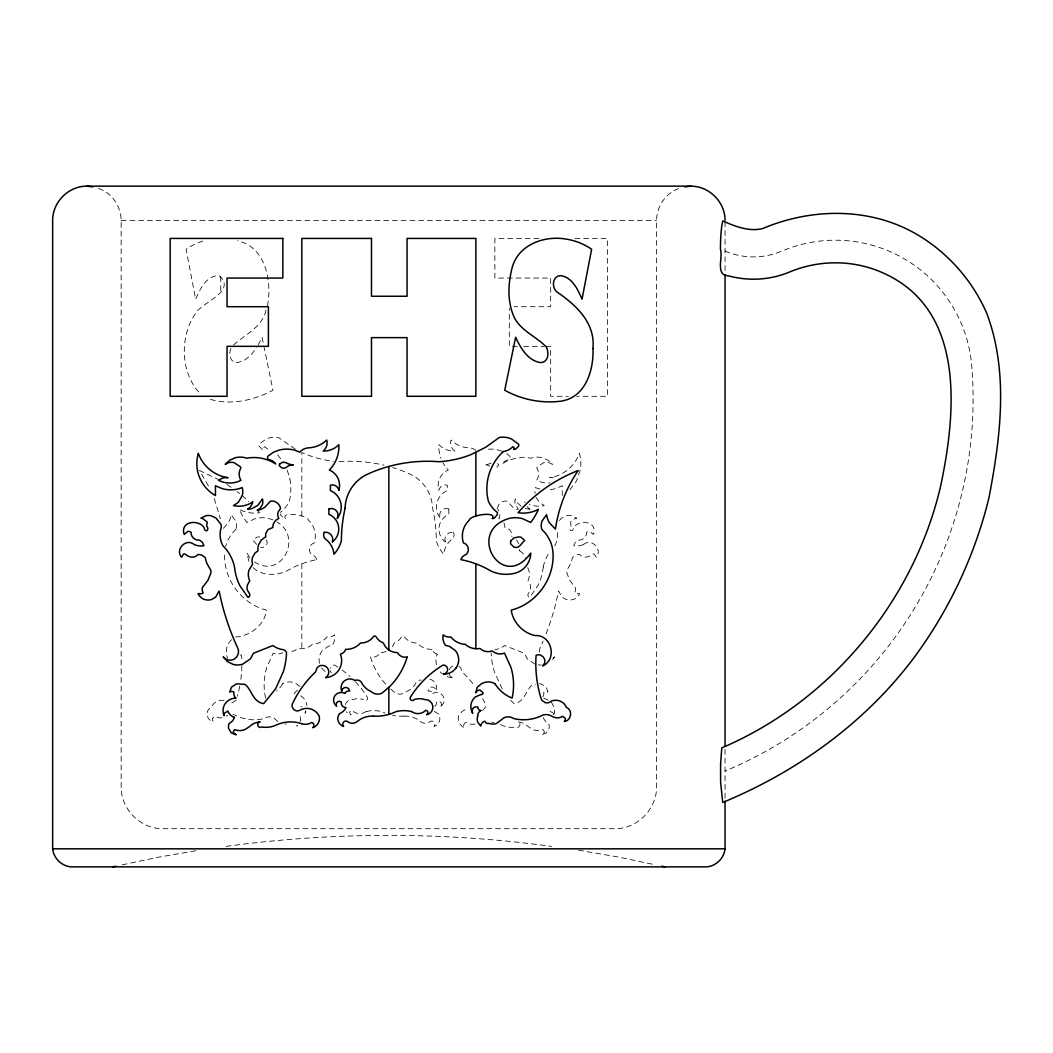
<?xml version="1.0" encoding="UTF-8"?>
<svg xmlns="http://www.w3.org/2000/svg" width="1053" height="1053" viewBox="0 0 1053 1053"><rect width="100%" height="100%" fill="white"/><g stroke="black" fill="none" stroke-linecap="round" stroke-linejoin="round"><path stroke-width="0.75" stroke-dasharray="5 3.75" d="M539.189 652.07L539.965 648.029A239.465 221.235 -90 0 0 543.032 641.172M267.501 305.91C272.082 281.441 265.882 247.06 237.596 240.716M98.521 188.448C111.96 192.817 120.963 206.467 121.161 220.393L121.161 786.67C120.687 809.138 140.72 829.185 163.202 828.711L614.504 828.711C636.973 829.185 657.019 809.138 656.545 786.67L656.545 220.393C656.743 206.467 665.746 192.817 679.172 188.448M497.148 508.599L498.938 504.348L502.65 501.61A10.082 9.319 90 0 1 507.243 501.175L512.85 507.243A21.547 19.902 90 0 0 517.8 509.705M230.87 348.517C228.935 353.097 229.251 359.415 234.108 362.008L237.162 362.64L243.559 360.903L250.39 355.677L256.827 347.608M266.027 310.161C262.052 328.378 242.993 335.196 231.173 347.214M258.13 345.029L262.065 337.302L272.977 390.255C253.523 400.548 229.528 405.892 208.191 398.653M552.562 659.494L554.457 656.94L552.996 658.401M559.327 520.524L561.815 517.958L566.659 515.746A19.138 15.176 90 0 1 572.003 515.825L576.781 518.194A14.545 11.544 -90 0 0 574.767 518.721L570.45 522.064L570.858 524.394A3.646 2.896 -90 0 1 570.858 526.316C567.672 530.185 572.806 533.502 573.648 527.461C579.703 518.76 598.078 521.604 593.471 534.476L589.97 531.475A7.055 5.594 -90 0 0 587.916 531.607L586.679 532.199C586.995 536.74 582.651 540.768 578.15 540.123L575.241 542.4L573.74 545.77A27.273 21.639 -90 0 0 583.507 544.559M236.056 700.1L232.752 702.522A7.832 7.239 90 0 1 230.725 702.864M569.844 489.803L576.425 481.129L580.387 469.533A29.3 23.245 -90 0 0 580.321 457.292L579.387 453.29C574.964 466.11 563.065 475.864 549.64 477.693A14.163 13.084 -90 0 1 555.457 478.273M236.017 529.146L231.476 534.174L227.988 539.992A32.551 30.076 90 0 0 225.711 546.375M231.647 639.697C226.356 644.133 224.842 652.11 227.672 658.322M223.447 528.277L228.225 522.867A19.862 18.349 90 0 0 231.133 514.733L235.767 521.196A12.675 11.715 -90 0 1 236.017 529.146M202.742 241.137A90.15 71.525 -90 0 0 186.078 249.232L195.661 299.184C199.886 289.536 205.401 277.189 217.168 275.61L219.88 276.162C236.083 291.813 202.294 302.053 195.832 312.991C179.234 336.249 180.221 374.118 201.018 394.48M296.893 726.057L297.63 725.464M583.507 544.546C591.299 537.649 603.066 549.429 596.156 557.221L594.182 554.102A4.581 3.633 -90 0 0 592.497 554.062C589.206 557.392 583.191 558.748 579.848 554.562A14.781 11.728 90 0 0 575.78 555.26L572.398 557.616A24.561 19.48 90 0 1 570.805 563.421L566.659 570.739L567.067 573.622L569.778 580.348L575.267 587.508A6.107 4.844 -90 0 1 575.28 591.194L574.609 592.931L575.873 593.589A7.016 5.568 90 0 0 578.702 593.589C581.993 592.234 575.478 599.618 573.293 599.407A17.585 13.952 -90 0 1 566.211 599.539L562.078 597.183L558.577 591.036L556.432 600.815A239.465 221.235 -90 0 1 545.888 634.222M482.643 710.433L485.407 707.261A4.804 4.436 -90 0 0 485.354 704.049L484.906 703.075A102.641 94.836 -90 0 0 481.945 697.336M297.512 690.149L294.722 692.742A1.329 1.224 -90 0 0 294.735 693.611L294.866 693.874M235.596 637.012C250.245 635.815 264.514 625.416 266.501 610.108C241.44 603.909 223.078 578.834 224.71 553.075M122.148 864.868L158.161 857.247L199.175 850.166M226.105 846.388C333.919 831.712 443.774 831.712 551.588 846.388M300.776 706.774L301.829 706.774M121.161 220.393L656.545 220.393M538.978 238.426L494.871 238.426L494.871 278.058L550.666 278.058L550.666 306.713L514.075 306.713M574.899 238.426L607.528 238.426L607.528 396.297L576.531 396.297M517.247 346.332L509.297 346.332L509.297 308.292M523.617 346.332L544.296 346.332M545.888 346.332L550.666 346.332L550.666 396.297L568.37 396.297M223.999 700.442C218.853 699.35 213.285 702.39 211.403 707.3C204.73 709.933 206.283 720.805 213.43 721.476L212.456 720.094A2.343 1.856 -90 0 1 212.43 718.409L214.878 716.303L217.458 717.448A15.966 12.662 -90 0 0 220.248 717.843L221.196 717.791A11.715 10.82 90 0 0 223.039 717.448M578.531 850.166L619.533 857.247L655.545 864.868M543.782 698.284L549.758 700.706M272.951 519.892L268.647 518.445A31.406 29.01 -90 0 0 255.168 518.655L246.968 522.485A63.654 58.81 90 0 1 239.294 509.349A37.711 34.841 90 0 0 259.604 512.706L256.498 509.297M501.899 451.197L499.293 450.302A34.591 31.959 90 0 0 485.696 449.592M535.056 664.18L527.25 658.849L524.249 653.255L504.69 645.515A21.876 20.218 -90 0 1 494.805 649.583M499.767 518.76L498.872 518.379L499.267 517.576A7.266 6.713 90 0 0 499.267 511.455L497.806 509.218M219.656 480.102L199.557 470.533L210.073 488.842M295.459 449.223L278.374 437.456A24.482 22.613 -90 0 0 266.106 439.022L258.959 444.327A4.159 3.843 -90 0 0 259.196 446.367L262.079 449.144A5.226 4.831 90 0 0 264.132 449.289L263.763 448.854A1.356 1.264 -90 0 1 263.724 447.486L264.856 446.696A18.454 17.045 90 0 0 270.897 450.658M519.669 550.811L522.775 553.141L525.276 557.656M254.563 561.933C281.441 579.769 303.251 536.872 276.952 522.038M227.027 484.525L232.147 487.973M300.632 695.757L302.277 696.902A12.491 12.386 90 0 1 306.831 705.576M506.796 453.685L509.863 456.239A2.646 2.435 -90 0 1 509.863 458.739L509.047 459.727A10.872 10.043 90 0 0 501.952 463.912L506.388 461.477A46.45 42.923 90 0 1 530.949 458.213A22.455 20.744 90 0 1 542.69 457.831L548.086 460.319L552.47 464.347L549.784 462.951A12.662 11.701 90 0 0 543.822 462.583L537.57 466.558L536.727 467.822L537.714 469.783A11.056 10.214 -90 0 1 537.714 478.378L536.727 480.339L538.491 481.155A28.668 26.483 -90 0 0 549.85 482.945M475.864 450.289L475.364 449.934A12.675 12.57 90 0 0 469.033 447.841A28.326 28.076 90 0 1 450.96 440.036A10.306 10.214 -90 0 0 454.554 451.092A21.205 21.021 -90 0 1 438.864 444.669A33.275 32.985 -90 0 0 440.931 458.345M521.077 506.282L517.628 503.058L515.259 498.977A8.779 8.108 -90 0 0 515.299 504.598L518.524 509.204M237.136 491.619L239.544 493.554M458.911 666.299L460.648 667.773L462.201 671.998A104.616 103.72 -90 0 1 474.995 686.477M241.966 495.476L248.877 501.636M390.781 689.162L395.573 693.111A9.78 9.701 -90 0 0 406.642 691.505A19.48 19.309 -90 0 0 415.461 683.923A5.476 5.436 -90 0 1 421.253 680.067M253.141 567.738L256.774 570.647L263.184 573.345A42.699 39.448 90 0 0 285.547 571.595L292.234 568.001A106.735 98.613 -90 0 1 300.158 564.461L302.185 563.697A95.994 95.178 90 0 1 316.808 559.643M452.027 677.658L450.329 676.131A6.594 6.542 -90 0 1 449.249 674.117M497.516 463.544L498.832 464.952L495.95 467.782A6.213 5.739 -90 0 1 493.923 468.177M277.887 721.634L273.569 717.685A12.017 11.096 90 0 0 265.553 717.685L263.75 718.672A48.596 44.897 90 0 1 234.45 714.882M510.705 700.219L514.022 703.615C524.67 702.167 525.763 690.373 532.213 684.7A7.582 7.002 90 0 1 535.477 684.213M321.586 667.918L324.113 670.669A14.531 14.4 -90 0 0 326.154 672.117M299.96 686.464L296.13 683.673A15.545 14.36 90 0 0 282.717 683.687M277.623 454.791L283.112 462.017M516.47 540.11L518.747 543.756M551.364 702.154L554.352 707.853A11.438 10.569 -90 0 1 554.062 714.289M249.719 557.55L246.968 553.075L249.1 562.078M502.149 688.899L494.37 671.669A69.261 63.983 -90 0 1 491.185 653.031M266.291 539.952L266.949 541.426A4.91 4.541 -90 0 1 267.041 543.848L263.895 546.994A6.766 6.252 90 0 1 260.539 547.323M536.03 497.332L539.294 502.281L544.217 505.598A27.76 25.654 -90 0 1 529.317 504.282M527.724 567.712L528.83 570.515A13.755 12.715 90 0 1 528.54 579.426L527.961 580.822L530.343 585.099A9.029 8.332 -90 0 1 530.343 589.983L527.961 594.247A2.317 2.132 -90 0 0 528.185 596.182L528.83 596.933A2.777 2.567 -90 0 0 529.725 597.367L537.714 585.876A49.491 45.727 90 0 0 543.243 567.133M503.821 522.788L504.216 523.67A8.503 7.858 -90 0 1 504.795 527.474L509.731 529.633L511.85 533.423A7.081 6.542 -90 0 1 511.876 536.714M214.259 498.543L220.38 518.747M287.219 470.099L289.825 478.786M725.043 221.814L725.043 273.227M725.043 749.394L725.043 799.754M562.249 495.594L562.249 485.749L555.892 488.5A35.697 32.972 -90 0 1 546.757 489.816M448.828 508.968L448.828 514.338A15.94 15.808 -90 0 0 445.301 541.9M301.829 515.97L301.829 452.474L306.699 454.567A103.681 102.786 -90 0 0 333.511 461.267M301.829 563.829L301.829 648.714M220.748 276.86L220.748 291.984M725.043 251.114A72.512 72.512 0 0 0 781.813 251.114A136.837 136.837 0 0 1 971.735 365.76A403.102 403.102 0 0 1 725.043 771.046M429.927 679.172A8.95 8.872 -90 0 1 436.087 691.031A4.08 4.041 -90 0 0 427.979 691.018A4.528 4.488 -90 0 1 432.783 693.414M432.783 693.427A7.726 7.661 -90 0 1 442.918 695.928A7.595 7.529 -90 0 1 441.023 706.208M441.049 706.221A3.185 3.159 -90 0 0 436.376 702.048A4.488 4.449 -90 0 1 434.349 706.813M434.323 711.209A11.688 11.596 -90 0 0 438.18 713.644A8.069 8.003 -90 0 1 434.047 726.412A3.185 3.159 -90 0 0 433.994 721.976A3.185 3.159 -90 0 0 429.558 722.003A7.766 7.7 -90 0 1 420.41 721.45A23.311 23.113 -90 0 0 404.26 716.132M404.26 716.119A46.214 45.819 -90 0 1 392.558 715.303M453.435 532.305A5.515 5.462 -90 0 1 451.921 539.307A21.047 20.863 -90 0 0 443.734 554.22A32.709 32.419 -90 0 1 436.35 540.926A152.356 151.053 -90 0 0 432.572 508.033A38.803 38.474 90 0 0 409.578 473.903A147.499 146.235 -90 0 0 392.664 467.545M452.04 677.592A17.045 16.887 90 0 1 446.788 676.474M442.142 673.762A17.045 16.887 90 0 1 440.207 671.88M436.482 664.759A17.045 16.887 90 0 1 437.219 654.124M449.368 669.616A6.594 6.542 -90 0 1 450.552 667.668A6.739 6.673 -90 0 1 454.488 665.47M431.98 649.346A19.257 19.086 -90 0 1 417.159 643.014A15.387 15.255 -90 0 1 404.299 636.71A1.672 1.658 -90 0 0 401.798 636.512A14.071 13.952 -90 0 1 394.322 642.922A14.821 14.689 -90 0 1 391.137 648.003M437.298 654.15A7.647 7.582 90 0 1 431.967 649.359M445.287 541.874A7.292 7.239 -90 0 1 453.422 532.344M448.802 509.007A6.647 6.594 -90 0 0 440.509 518.418A17.862 17.704 -90 0 1 447.301 490.566L447.301 485.183A6.7 6.647 90 0 0 438.864 490.277A16.703 16.558 -90 0 1 448.354 470.033A33.275 32.985 -90 0 1 442.852 462.557M475.048 723.964A11.557 11.451 -90 0 1 466.097 722.516A2.909 2.883 -90 0 0 464.899 727.768A9.727 9.648 -90 0 1 458.542 715.908A14.229 14.11 90 0 1 467.321 708.893M319.493 663.403A14.229 14.11 -90 0 1 322.376 650.504L328.457 646.252L332.103 645.45A13.031 12.926 -90 0 0 334.564 634.801A9.648 9.569 90 0 1 326.799 636.947A19.23 19.059 -90 0 1 312.478 644.318A17.269 17.124 90 0 1 303.053 648.622L301.75 648.727A19.954 18.441 -90 0 1 297.828 648.437L295.143 650.333A13.742 12.702 90 0 1 288.759 651.623M366.233 711.512A11.043 10.938 -90 0 1 351.965 710.301A2.29 2.277 -90 0 0 351.136 714.724A7.7 7.634 -90 0 1 346.345 711.789M366.233 711.525A33.341 33.051 90 0 1 381.449 711.525A46.069 45.674 90 0 0 385.043 713.105M337.802 667.089A98.798 97.942 -90 0 0 334.551 665.048A4.488 4.449 -90 0 0 330.221 668.352M342.014 669.998A98.798 97.942 -90 0 1 349.951 676.46M355.427 681.831A98.798 97.942 -90 0 1 367.168 696.981A2.251 2.224 -90 0 1 366.641 700.1A2.251 2.224 -90 0 1 363.535 699.574M331.379 672.696A4.488 4.449 -90 0 1 330.221 670.669M339.027 461.714A147.907 146.63 90 0 1 383.924 465.189M305.607 710.749A4.265 4.225 -90 0 1 304.975 713.276A12.491 12.386 90 0 0 305.897 711.486M316.808 559.643A7.647 7.582 -90 0 0 311.701 554.628A6.831 6.779 -90 0 1 314.255 542.874A21.626 21.429 -90 0 0 308.503 520.248C307.423 514.759 279.848 511.113 285.587 518.563A6.16 5.699 90 0 1 283.375 518.076L280.48 514.72A4.936 4.554 -90 0 1 280.322 513.982M345.279 704.51A7.595 7.529 -90 0 1 347.464 701.403A7.713 7.647 -90 0 1 352.781 699.587A16.835 16.69 90 0 1 363.522 699.587M386.201 651.399A15.018 14.887 90 0 1 380.317 652.57A9.043 8.977 90 0 1 370.577 657.059A68.814 68.221 90 0 0 387.201 685.74M529.988 509.139A11.701 10.806 90 0 1 527.145 506.611M525.052 502.557A11.701 10.806 90 0 1 524.855 501.82M539.018 683.858A10.438 9.648 90 0 1 541.742 684.213L546.27 687.227L547.889 692.058A3.712 3.435 -90 0 0 544.046 692.071L543.73 692.321A5.739 5.291 90 0 1 542.4 697.455M539.873 488.987A35.697 32.972 -90 0 1 535.464 487.578A14.031 12.952 -90 0 0 535.029 493.488M491.725 722.226A40.462 37.381 -89.5 0 1 493.989 722.608M500.57 724.635A40.462 37.381 -89.5 0 1 502.65 725.596A29.813 27.549 -90 0 0 515.996 727.004C519.761 729.216 521.946 722.2 517.589 721.884A19.573 18.085 90 0 1 528.224 726.609L532.673 729.518A16.637 15.374 90 0 0 543.111 729.663L544.098 731.072A2.646 2.448 -90 0 1 544.098 732.796L541.492 734.783L546.336 732.914L549.047 728.492A7.489 6.923 -90 0 0 548.955 724.582L548.508 723.332A9.78 9.029 90 0 1 543.23 717.225M553.628 714.447A3.33 3.08 -90 0 0 553.351 713.223L549.771 711.065A9.016 8.332 90 0 1 548.797 713.171M529.962 509.178A18.915 17.48 90 0 1 525.315 508.388M519.787 549.376A12.452 11.504 -90 0 1 519.669 550.811M543.164 567.106A40.896 37.79 -90 0 1 549.521 552.154M541.347 664.943A19.467 17.993 -90 0 1 538.162 664.864M554.707 545.862A22.245 20.547 90 0 0 556.932 540.176L557.248 538.675A18.559 14.729 90 0 0 557.313 531.054M491.146 463.017A17.348 16.019 -90 0 1 484.327 464.807A12.188 11.254 90 0 1 489.684 466.124M265.593 698.1A56.099 51.834 -90 0 1 266.791 667.273L273.201 653.097A13.755 12.702 90 0 0 282.809 652.742M240.163 654.874A7.384 6.831 90 0 1 241.598 655.282A110.723 102.286 90 0 1 241.887 662.166M241.874 665.614A110.723 102.286 90 0 1 240.334 682.778M239.729 686.174A110.723 102.286 90 0 1 237.333 696.23M232.95 714.632A13.439 12.412 -90 0 1 233.7 714.737M226.277 715.922A13.439 12.412 -90 0 1 227.685 715.29M256.563 544.44A23.219 21.455 -90 0 0 252.944 540.439L256.603 537.293A7.542 6.963 -90 0 1 259.854 537.043M282.77 683.713A38.198 35.289 -90 0 1 276.728 691.005M289.825 478.786A46.911 43.344 -90 0 1 289.299 501.307A29.668 27.404 -90 0 1 280.295 512.442M296.828 725.504A6.094 5.634 -90 0 1 296.946 726.043M300.131 721.542A8.042 7.424 -90 0 0 299.96 715.987A5.884 5.436 -90 0 0 299.447 713.302M286.416 724.003A12.702 11.728 -90 0 1 285.126 724.122"/><path stroke-width="1.5" d="M725.043 801.346L725.043 848.823C724.148 858.116 716.158 866.027 706.853 866.856L70.841 866.856C61.535 866.027 53.558 858.116 52.65 848.823L52.65 220.393C52.532 202.058 68.577 186.026 86.899 186.144L690.794 186.144C709.13 186.026 725.162 202.058 725.043 220.393M456.107 667.918L453.593 670.669A14.531 14.4 -90 0 1 443.142 673.986A4.488 4.449 -90 0 0 447.63 669.511A4.488 4.449 -90 0 0 443.142 665.022A98.798 97.942 90 0 0 410.525 696.981A2.251 2.224 -90 0 0 411.052 700.1A2.251 2.224 -90 0 0 414.158 699.574A16.835 16.69 90 0 1 424.925 699.587A7.713 7.647 -90 0 1 430.229 701.403A7.595 7.529 -90 0 1 426.623 714.684A2.29 2.277 -90 0 0 425.728 710.314A11.043 10.938 90 0 1 411.473 711.512M503.281 451.579C495.476 458.753 490.014 468.401 487.881 478.786A46.911 43.344 -90 0 0 488.408 501.307A29.668 27.404 -90 0 0 497.398 512.442A4.936 4.554 -90 0 1 497.227 514.72L494.331 518.076A6.16 5.699 -90 0 1 492.12 518.563C497.845 511.113 470.283 514.772 469.19 520.248A21.626 21.429 -90 0 0 463.425 542.874A6.831 6.779 -90 0 1 466.018 554.641A7.647 7.582 -90 0 0 460.885 559.643A95.994 95.178 90 0 1 475.522 563.697L477.549 564.461A106.735 98.613 90 0 1 485.472 568.001L492.146 571.582A42.699 39.448 90 0 0 514.509 573.332C523.723 571.318 530.751 562.486 530.725 553.075C502.61 592.878 465.084 531.449 509.047 518.445A31.406 29.01 90 0 1 522.538 518.655L530.725 522.485A63.654 58.81 90 0 0 538.412 509.349A37.711 34.841 90 0 1 518.102 512.706C534.345 494.081 555.102 479.457 578.136 470.533C566.264 488.026 558.432 508.217 555.418 529.146L549.469 522.867A19.862 18.349 -90 0 1 546.573 514.733L541.94 521.196A12.675 11.715 -90 0 0 541.676 529.146L546.231 534.174L549.705 539.992A32.551 30.076 -90 0 1 552.996 553.075C554.602 578.834 536.253 603.909 511.205 610.108C513.022 622.428 522.907 632.971 535.082 635.564C551.535 634.393 557.721 659.31 542.637 665.97L544.388 663.574A5.897 5.449 -90 0 0 544.572 659.178L543.019 656.651L540.492 655.098A7.384 6.831 -90 0 0 536.095 655.282A110.723 102.286 -90 0 0 540.373 696.23L541.65 700.1L544.941 702.522A7.832 7.239 -90 0 0 549.021 702.575C554.562 697.994 563.855 700.535 566.29 707.3C572.964 709.933 571.424 720.805 564.276 721.476L565.237 720.094A2.343 1.856 -90 0 0 565.277 718.409L562.815 716.303L560.235 717.448A15.966 12.662 90 0 1 557.445 717.843L556.51 717.791A11.715 10.82 -90 0 1 552.904 716.764L552.075 716.303A13.439 12.412 90 0 0 543.243 714.895A48.596 44.897 -90 0 1 513.969 718.62L512.153 717.685A12.017 11.096 -90 0 0 504.124 717.685L496.424 723.529A12.702 11.728 -90 0 1 490.014 723.74L488.776 723.319A3.738 3.462 90 0 1 486.025 722.858L484.814 721.239A6.094 5.634 90 0 0 480.747 726.043L477.891 722.424A8.042 7.424 -90 0 1 477.746 715.987M325.667 677.658L327.365 676.131A6.594 6.542 -90 0 0 327.154 667.668A6.739 6.673 -90 0 0 318.796 666.299L317.045 667.773L315.505 671.998A104.616 103.72 90 0 0 302.698 686.477L300.842 689.11A102.641 94.836 -90 0 0 292.8 703.075L292.339 704.049A4.804 4.436 -90 0 0 292.286 707.261L294.129 709.867L296.09 710.775A6.028 5.568 90 0 0 299.276 710.485L302.777 708.932A14.229 14.11 -90 0 1 319.138 715.908A9.727 9.648 -90 0 1 312.78 727.728A2.909 2.883 -90 0 0 311.609 722.516A11.557 11.451 90 0 1 301.842 723.714M112.763 866.856L115.883 866.198M684.884 186.921L690.794 186.144M52.65 848.823L725.043 848.823M86.899 186.144L92.809 186.921M661.81 866.198L664.943 866.856M725.043 274.807L725.043 746.301M475.864 452.474L475.864 515.97M475.864 563.829L475.864 648.714M388.847 466.479L388.847 649.951A15.018 14.887 90 0 0 397.376 652.57A9.043 8.977 90 0 0 407.129 657.059M388.847 687.359L388.847 714.395M328.878 508.968L328.878 514.338A15.94 15.808 -90 0 1 332.406 541.9M301.829 723.766A40.462 37.381 89.5 0 0 275.044 725.596A29.813 27.549 90 0 1 261.697 727.004C257.932 729.216 255.761 722.2 260.117 721.884A19.573 18.085 -90 0 0 249.482 726.609L245.033 729.518A16.637 15.374 90 0 1 234.582 729.663L233.595 731.072A2.646 2.448 -90 0 0 233.595 732.796L236.201 734.783L231.37 732.914L228.659 728.492A7.489 6.923 -90 0 1 228.751 724.582L229.199 723.332A9.78 9.029 -90 0 0 234.477 717.225A10.267 9.49 -90 0 1 230.37 714.974L229.343 713.816A9.016 8.332 -90 0 1 227.922 711.065L224.355 713.223A3.33 3.08 -90 0 0 224.236 715.711L223.644 714.289A11.438 10.569 -90 0 1 223.341 707.853C224.565 702.114 230.225 697.823 236.083 698.218A5.739 5.291 -90 0 1 233.924 692.308L233.648 692.058A3.712 3.435 90 0 0 229.817 692.071L231.423 687.227L235.951 684.2A10.438 9.648 -90 0 1 241.4 684.358A7.582 7.002 -90 0 1 245.494 684.7C251.943 690.386 253.023 702.167 263.684 703.615L275.557 688.899L283.336 671.669A69.261 63.983 90 0 0 286.521 653.031A3.936 3.633 90 0 0 286.034 651.662L284.705 650.254A4.712 4.357 90 0 0 282.888 649.596A21.876 20.218 -90 0 1 273.003 645.528L253.444 653.255L250.443 658.849L242.651 664.18A19.467 17.993 90 0 1 233.2 664.417L227.501 661.639L223.236 656.94L226.487 659.454A9.964 9.214 90 0 0 232.568 659.797C237.333 658.362 239.9 652.518 237.728 648.029A239.465 221.235 90 0 1 221.262 600.815L219.116 591.036L215.628 597.183L211.482 599.539A17.585 13.952 -90 0 1 204.414 599.407C202.229 599.618 195.7 592.234 198.991 593.589A7.016 5.568 90 0 0 201.821 593.589L203.097 592.931L202.426 591.194A6.107 4.844 90 0 1 202.426 587.508L207.928 580.348L210.639 573.622L211.048 570.739L206.888 563.421A24.561 19.48 -90 0 1 205.296 557.616L201.913 555.26A14.781 11.728 90 0 0 197.846 554.576C194.502 558.748 188.5 557.392 185.196 554.062A4.581 3.633 90 0 0 183.512 554.102L181.55 557.221C174.627 549.429 186.394 537.649 194.186 544.546A27.273 21.639 90 0 0 203.953 545.744L202.452 542.4L199.543 540.123C195.055 540.768 190.711 536.74 191.027 532.199L189.79 531.607A7.055 5.594 90 0 0 187.737 531.475L184.236 534.476C179.615 521.604 197.99 518.76 204.058 527.461C204.901 533.502 210.021 530.185 206.836 526.316A3.646 2.896 90 0 1 206.836 524.394L207.244 522.064L202.926 518.721A14.545 11.544 90 0 0 200.926 518.194L205.704 515.825A19.138 15.176 -90 0 1 211.034 515.746L215.891 517.958L220.88 524.289A5.423 5.002 -90 0 1 221.051 528.066L220.38 531.054A18.559 14.729 -90 0 0 220.459 538.675L220.775 540.176A22.245 20.547 -90 0 0 222.986 545.862A40.896 37.79 -90 0 1 234.529 567.106A49.491 45.727 -90 0 0 239.992 585.863L247.968 597.367A2.777 2.567 -90 0 0 248.863 596.933L249.522 596.182A2.317 2.132 -90 0 0 249.732 594.247L247.363 589.983A9.029 8.332 -90 0 1 247.363 585.099L249.732 580.822L249.153 579.426A13.755 12.715 90 0 1 248.863 570.515L252.628 564.066A10.109 9.345 90 0 1 252.417 557.656L254.931 553.141L258.024 550.811A12.452 11.504 -90 0 1 258.459 545.112L261.236 540.11L265.83 536.714A7.081 6.542 90 0 1 265.843 533.423L267.962 529.633L272.911 527.474A8.503 7.858 -90 0 1 273.49 523.67L275.583 520.445L278.821 518.379L278.426 517.576A7.266 6.713 -90 0 1 278.426 511.455L280.546 508.599L279.94 506.348L277.979 503.479L275.044 501.61A10.082 9.319 -90 0 0 270.45 501.175L264.856 507.243A21.547 19.902 -90 0 1 257.222 510.363L260.038 508.454L262.394 504.598A8.779 8.108 -90 0 0 262.447 498.977L257.867 505.322L252.391 508.388A18.915 17.48 90 0 1 247.731 509.178M339.514 713.644A11.688 11.596 90 0 0 346.003 707.471A4.488 4.449 -90 0 1 341.33 702.022A3.185 3.159 -90 0 0 336.657 706.221A7.595 7.529 -90 0 1 334.775 695.928A7.726 7.661 -90 0 1 344.923 693.427M339.5 713.631A8.069 8.003 -90 0 0 343.647 726.412A3.185 3.159 -90 0 1 343.699 721.976A3.185 3.159 -90 0 1 348.135 722.003A7.766 7.7 90 0 0 357.296 721.45A23.311 23.113 90 0 1 373.433 716.132M354.979 680.435A5.476 5.436 -90 0 1 362.245 683.91A19.48 19.309 -90 0 0 371.051 691.505A9.78 9.701 -90 0 0 382.134 693.098L390.505 685.74A68.814 68.221 90 0 0 407.129 657.072M373.433 716.119A46.214 45.819 90 0 0 387.056 714.882L388.952 714.368A46.069 45.674 -90 0 0 396.257 711.525A33.341 33.051 -90 0 1 411.46 711.525M388.847 649.951A14.821 14.689 90 0 1 383.371 642.922A14.071 13.952 -90 0 1 375.895 636.512A1.672 1.658 -90 0 0 373.394 636.71A15.387 15.255 -90 0 1 360.534 643.001A19.257 19.086 -90 0 1 345.726 649.346A7.647 7.582 -90 0 1 340.409 654.15A17.045 16.887 90 0 1 325.667 677.592M456.107 667.918A14.229 14.11 -90 0 0 455.317 650.504L449.236 646.252L445.59 645.45A13.031 12.926 90 0 1 443.142 634.801A9.648 9.569 -90 0 0 450.908 636.947A19.23 19.059 90 0 0 465.229 644.318A17.269 17.124 -90 0 0 474.64 648.622L475.956 648.727A19.954 18.441 90 0 0 479.878 648.437L482.564 650.333A13.742 12.702 -90 0 0 492.159 650.899L494.884 652.742A13.755 12.702 -90 0 0 504.492 653.084L510.916 667.273A56.099 51.834 90 0 1 512.1 698.1A38.198 35.289 90 0 1 494.936 683.713M341.685 691.018A4.08 4.041 -90 0 1 349.714 691.018A4.528 4.488 90 0 0 344.923 693.414M341.62 691.031A8.95 8.872 -90 0 1 354.94 680.488M324.258 532.305A5.515 5.462 90 0 0 325.785 539.307A21.047 20.863 -90 0 1 333.959 554.22A32.709 32.419 90 0 0 341.356 540.926A152.356 151.053 90 0 1 345.134 508.033M345.081 508.033A38.803 38.474 -90 0 1 368.129 473.903A147.499 146.235 90 0 1 385.043 467.545L390.847 465.913A147.907 146.63 -90 0 1 438.667 461.714A103.681 102.786 90 0 0 470.994 454.58L485.867 447.17L499.333 437.456A24.482 22.613 90 0 1 511.6 439.022L518.734 444.327A4.159 3.843 -90 0 1 518.51 446.367L515.628 449.144A5.226 4.831 -90 0 1 513.574 449.289L513.943 448.854A1.356 1.264 -90 0 0 513.969 447.486L512.85 446.696A18.454 17.045 -90 0 1 503.281 451.54M324.271 532.344A7.292 7.239 -90 0 1 332.419 541.874M328.891 509.007A6.647 6.594 -90 0 1 337.184 518.418A17.862 17.704 -90 0 0 330.392 490.566L330.405 485.183A6.7 6.647 -90 0 1 338.842 490.277M338.855 490.29A16.703 16.558 -90 0 0 329.352 470.033A33.275 32.985 90 0 0 338.842 444.669A21.205 21.021 90 0 1 323.153 451.079A10.306 10.214 90 0 0 326.746 440.022A28.326 28.076 -90 0 1 308.674 447.841A12.675 12.57 -90 0 0 302.343 449.934L301.658 450.421A13.149 12.149 90 0 0 299.815 452.158L294.695 450.197A34.591 31.959 -90 0 0 278.4 450.302L273.293 452.329L267.844 456.239A2.646 2.435 -90 0 0 267.831 458.739L268.647 459.727A10.872 10.043 -90 0 1 275.741 463.912L271.319 461.477A46.45 42.923 -90 0 0 246.744 458.213A22.455 20.744 -90 0 0 235.003 457.831L229.607 460.319L225.237 464.347L227.909 462.951A12.662 11.701 -90 0 1 233.871 462.583L240.137 466.558L240.966 467.822L239.979 469.783A11.056 10.214 -90 0 0 239.979 478.378L240.966 480.339L239.215 481.155A28.668 26.483 90 0 1 222.17 481.813L218.59 480.339L221.459 478.589A14.163 13.084 90 0 1 228.067 477.707C214.628 475.864 202.729 466.11 198.306 453.29L197.385 457.278A29.3 23.245 -90 0 0 197.306 469.533C199.07 480.379 205.901 490.185 215.444 495.594L215.444 485.749L221.814 488.5A35.697 32.972 -90 0 0 242.229 487.578A14.031 12.952 90 0 1 242.308 495.45L238.399 502.281L233.49 505.598A27.76 25.654 90 0 0 251.404 502.755L252.799 501.807A11.701 10.806 -90 0 1 247.718 509.139M494.989 683.687A15.545 14.36 90 0 0 481.576 683.687L477.18 687.254L475.824 692.742L477.851 690.399A4.344 4.015 -90 0 1 480.194 690.149L482.985 692.742A1.329 1.224 -90 0 1 482.958 693.611L482.195 694.44A1.658 1.527 -90 0 1 481.063 694.467L475.416 696.902A12.491 12.386 -90 0 0 472.731 713.263A4.265 4.225 -90 0 1 475.193 706.905L477.772 706.984A3.264 3.014 -90 0 0 478.141 708.63L479.247 709.906A3.949 3.659 -90 0 0 480.813 710.525M477.693 715.987A5.884 5.436 90 0 1 480.826 710.578M720.594 764.123L720.594 782.234L722.74 802.452C796.66 771.862 863.552 723.872 912.253 660.02C948.411 611.819 974.565 556.524 988.912 498.003C1000.468 437.706 1008.958 372.341 986.793 313.452C973.038 281.717 949.648 254.642 920.243 236.425C872.726 207.007 812.89 207.283 762.451 228.646C748.736 231.844 735.073 226.342 722.74 220.933L721.792 225.934A31.445 4.107 90 0 0 720.449 249.324C723.174 257.472 715.053 275.346 728.307 275.82C738.535 278.584 749.21 279.664 759.779 279.006C769.927 278.255 779.97 275.991 789.368 272.095C817.536 260.236 849.982 259.617 878.413 270.976C966.114 305.962 956.585 410.881 940.54 486.565C913.53 601.5 830.527 701.495 721.792 747.867L720.594 764.123M592.957 348.517C593.931 370.011 585.56 397.507 561.052 401.154C541.729 403.641 521.775 399.679 504.729 390.255L515.641 337.302C520.59 348.03 527.79 360.613 540.544 362.64L543.598 362.008C549.008 359.112 548.508 352.123 546.52 347.214C536.398 336.486 521.09 331.09 514.14 317.256C507.362 302.027 507.928 284.6 511.89 268.686C517.523 244.954 544.019 235.161 566.119 239.11A90.15 71.525 -90 0 1 591.628 249.232L582.033 299.184C577.807 289.536 572.305 277.189 560.538 275.61L557.827 276.162C551.983 279.124 552.233 288.14 556.945 291.984C576.109 305.001 595.498 322.968 592.957 348.517M511.021 540.663L510.744 541.426A4.91 4.541 -90 0 0 510.666 543.848L513.811 546.994A6.766 6.252 -90 0 0 518.26 546.994L520.866 544.849A23.219 21.455 90 0 1 524.749 540.439L521.09 537.293A7.542 6.963 -90 0 0 516.286 537.543A6.173 5.699 -90 0 0 513.89 537.912L511.021 540.663M279.466 464.202L279.374 465.86L281.756 467.782A6.213 5.739 90 0 0 285.784 467.782A11.346 10.491 -90 0 1 287.43 466.492L288.022 466.137A12.188 11.254 -90 0 1 293.366 464.821A17.348 16.019 90 0 1 286.548 463.017L285.666 462.636A6.831 6.318 90 0 0 281.875 462.636L279.466 464.202M282.836 238.426L170.165 238.426L170.165 396.297L227.027 396.297L227.027 346.332L268.41 346.332L268.41 306.713L227.027 306.713L227.027 278.058L282.836 278.058L282.836 238.426M371.485 238.426L301.829 238.426L301.829 396.297L371.485 396.297L371.485 337.631L407.063 337.631L407.063 396.297L475.864 396.297L475.864 238.426L407.063 238.426L407.063 296.262L371.485 296.262L371.485 238.426"/></g></svg>
